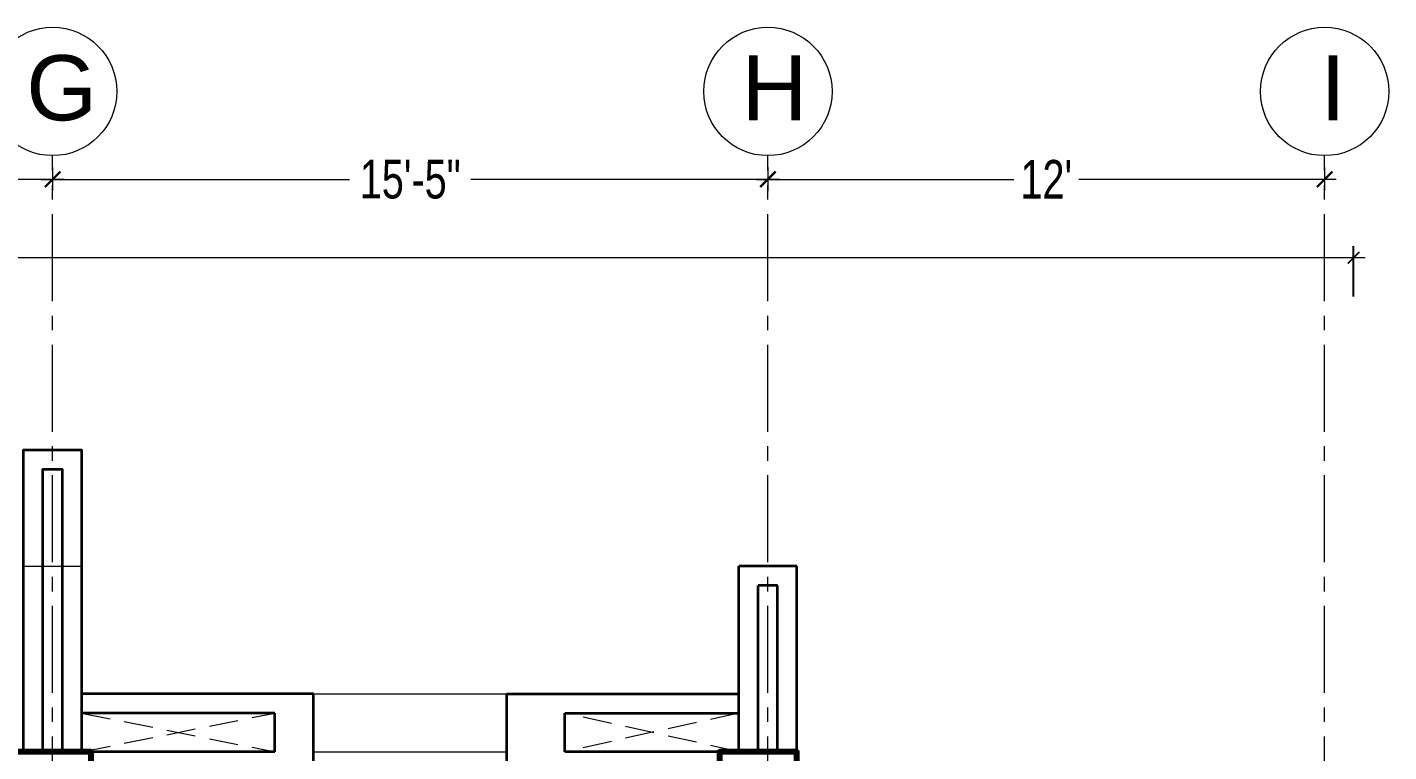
# Model space of a CAD drawing. Header units: feet. Extents: x 25261344 to 25389498, y 30010528 to 30074588.
# Drawn here: x 25371244.2 to 25371596.4, y 30072845.7 to 30073033 of the extents above; entities that cross this region are included whole.
import ezdxf

# ---------------------------------------------------------------- set-up
doc = ezdxf.new("R2010")
doc.units = ezdxf.units.FT
doc.header["$LTSCALE"] = 30
doc.header["$MEASUREMENT"] = 0
doc.header["$PDMODE"] = 32
doc.header["$PDSIZE"] = 15
doc.linetypes.add('CENTER2', pattern=[1.125, 0.75, -0.125, 0.125, -0.125])
doc.linetypes.add('HIDDEN', pattern=[0.375, 0.25, -0.125])
doc.layers.get('0').update_dxf_attribs({"lineweight": 5})
for name, color, linetype, lineweight in [('Column', 1, 'Continuous', 80), ('Dim-1', 7, 'Continuous', 9), ('GRADE BEAM', 2, 'Continuous', 20), ('grid text', 252, 'CENTER2', 9), ('LINTEL', 4, 'HIDDEN', 0), ('WALL', 7, 'Continuous', 35), ('WIN', 142, 'Continuous', 20)]:
    doc.layers.add(name, color=color, linetype=linetype, lineweight=lineweight)
doc.styles.add('RomanS', font='swissl.ttf')
doc.styles.add('SWIS_LT', font='swisscl.ttf')
doc.dimstyles.new('dim-02', dxfattribs={"dimtxt": 8, "dimasz": 3, "dimexe": 3, "dimexo": 3, "dimgap": 2, "dimtad": 0, "dimdec": 0, "dimzin": 0, "dimdsep": 46, "dimlunit": 4, "dimtxsty": 'SWIS_LT', "dimblk": 'ARCHTICK', "dimcen": 2, "dimdle": 3, "dimclrd": 256, "dimclre": 256, "dimclrt": 256, "dimadec": 0, "dimazin": 0, "dimtfac": 1, "dimtdec": 0, "dimtix": 1, "dimtmove": 0, "dimatfit": 3, "dimfxl": 0, "dimfrac": 2, "dimtolj": 1, "dimtzin": 1, "dimlwd": -1, "dimarcsym": 0})

# ---------------------------------------------------------------- blocks, each defined once
blk = doc.blocks.new('_ArchTick')
at = {"color": 0, "linetype": 'ByBlock', "const_width": 0.15}
blk.add_lwpolyline([(-0.5, -0.5), (0.5, 0.5)], dxfattribs=at)
blk = doc.blocks.new('*D126')
at = {"lineweight": -2}
for p, q in [((25360531.96, 30072996.78), (25360531.96, 30072990.65)), ((25360716.96, 30072996.78), (25360716.96, 30072990.65))]:
    blk.add_line(p, q, dxfattribs=at)
for p, q in [((25360528.96, 30072993.65), (25360608.77, 30072993.65)), ((25360719.96, 30072993.65), (25360640.14, 30072993.65))]:
    blk.add_line(p, q)
at = {"layer": 'Defpoints', "color": 0}
for p in [(25360531.96, 30072999.78), (25360716.96, 30072999.78), (25360716.96, 30072993.65)]:
    blk.add_point(p, dxfattribs=at)
at = {"xscale": 4, "yscale": 4, "zscale": 4, "rotation": 180}
blk.add_blockref('_ArchTick', (25360531.96, 30072993.65), dxfattribs=at)
at = {"xscale": 4, "yscale": 4, "zscale": 4}
blk.add_blockref('_ArchTick', (25360716.96, 30072993.65), dxfattribs=at)
at = {"insert": (25360624.46, 30072993.65), "char_height": 10, "attachment_point": 5, "style": 'SWIS_LT'}
blk.add_mtext('\\A1;15\'-5"', dxfattribs=at)
blk = doc.blocks.new('*D127')
at = {"lineweight": -2}
for p, q in [((25360716.96, 30072996.78), (25360716.96, 30072990.65)), ((25360901.96, 30072996.78), (25360901.96, 30072990.65))]:
    blk.add_line(p, q, dxfattribs=at)
for p, q in [((25360713.96, 30072993.65), (25360793.77, 30072993.65)), ((25360904.96, 30072993.65), (25360825.14, 30072993.65))]:
    blk.add_line(p, q)
at = {"layer": 'Defpoints', "color": 0}
for p in [(25360716.96, 30072999.78), (25360901.96, 30072999.78), (25360901.96, 30072993.65)]:
    blk.add_point(p, dxfattribs=at)
at = {"xscale": 4, "yscale": 4, "zscale": 4, "rotation": 180}
blk.add_blockref('_ArchTick', (25360716.96, 30072993.65), dxfattribs=at)
at = {"xscale": 4, "yscale": 4, "zscale": 4}
blk.add_blockref('_ArchTick', (25360901.96, 30072993.65), dxfattribs=at)
at = {"insert": (25360809.46, 30072993.65), "char_height": 10, "attachment_point": 5, "style": 'SWIS_LT'}
blk.add_mtext('\\A1;15\'-5"', dxfattribs=at)
blk = doc.blocks.new('*D128')
at = {"lineweight": -2}
for p, q in [((25360901.96, 30072996.78), (25360901.96, 30072990.65)), ((25361045.96, 30072996.78), (25361045.96, 30072990.65))]:
    blk.add_line(p, q, dxfattribs=at)
for p, q in [((25360898.96, 30072993.65), (25360965.54, 30072993.65)), ((25361048.96, 30072993.65), (25360982.37, 30072993.65))]:
    blk.add_line(p, q)
at = {"layer": 'Defpoints', "color": 0}
for p in [(25360901.96, 30072999.78), (25361045.96, 30072999.78), (25361045.96, 30072993.65)]:
    blk.add_point(p, dxfattribs=at)
at = {"xscale": 4, "yscale": 4, "zscale": 4, "rotation": 180}
blk.add_blockref('_ArchTick', (25360901.96, 30072993.65), dxfattribs=at)
at = {"xscale": 4, "yscale": 4, "zscale": 4}
blk.add_blockref('_ArchTick', (25361045.96, 30072993.65), dxfattribs=at)
at = {"insert": (25360973.96, 30072993.65), "char_height": 10, "attachment_point": 5, "style": 'SWIS_LT'}
blk.add_mtext("\\A1;12'", dxfattribs=at)
blk = doc.blocks.new('*D164')
at = {"layer": 'Defpoints', "color": 0}
for p in [(25371587.26, 30072973.4), (25370133.26, 30072893.7), (25371587.26, 30072785.7)]:
    blk.add_point(p, dxfattribs=at)
at = {"layer": 'Dim-1', "lineweight": -2}
for p, q in [((25370133.26, 30072963.4), (25370133.26, 30072976.4)), ((25371587.26, 30072963.4), (25371587.26, 30072976.4))]:
    blk.add_line(p, q, dxfattribs=at)
at = {"layer": 'Dim-1'}
for p, q in [((25370130.26, 30072973.4), (25370844.81, 30072973.4)), ((25371590.26, 30072973.4), (25370875.71, 30072973.4))]:
    blk.add_line(p, q, dxfattribs=at)
at = {"layer": 'Dim-1', "xscale": 3, "yscale": 3, "zscale": 3, "rotation": 180}
blk.add_blockref('_ArchTick', (25370133.26, 30072973.4), dxfattribs=at)
at = {"layer": 'Dim-1', "xscale": 3, "yscale": 3, "zscale": 3}
blk.add_blockref('_ArchTick', (25371587.26, 30072973.4), dxfattribs=at)
at = {"layer": 'Dim-1', "insert": (25370860.26, 30072973.4), "char_height": 8, "attachment_point": 5, "style": 'SWIS_LT'}
blk.add_mtext('\\A1;121\'-2"', dxfattribs=at)
blk = doc.blocks.new('T B')
at = {"layer": 'GRADE BEAM'}
for points in [[(25353363.54, 30069446.57), (25353378.54, 30069446.57), (25353378.54, 30069398.57), (25353363.54, 30069398.57)], [(25353548.54, 30069446.57), (25353563.54, 30069446.57), (25353563.54, 30069398.57), (25353548.54, 30069398.57)]]:
    blk.add_lwpolyline(points, close=True, dxfattribs=at)
blk = doc.blocks.new('COL2')
at = {"layer": 'Column'}
for points in [[(1270, -25), (1290, -25), (1290, 0), (1270, 0)], [(1087.5, -25), (1107.5, -25), (1107.5, 0), (1087.5, 0)]]:
    blk.add_lwpolyline(points, close=True, dxfattribs=at)
at = {"layer": 'GRADE BEAM'}
blk.add_blockref('T B', (-25352273.54, -30069398.57), dxfattribs=at)
blk = doc.blocks.new('DGFGSDFG')
at = {"layer": 'grid text'}
for p, q in [((25360716.96, 30072118.41), (25360716.96, 30072999.78)), ((25360901.96, 30072118.41), (25360901.96, 30072999.78)), ((25361045.96, 30072118.41), (25361045.96, 30072999.78))]:
    blk.add_line(p, q, dxfattribs=at)
at = {"layer": 'grid text', "linetype": 'Continuous'}
for centre in [(25360716.96, 30073016.37), (25360901.96, 30073016.37), (25361045.96, 30073016.37)]:
    blk.add_circle(centre, 16.59, dxfattribs=at)
at = {"layer": 'grid text', "char_height": 16.842, "attachment_point": 1, "style": 'RomanS'}
for s, insert in [('{\\C256;G}', (25360710.15, 30073025.74)), ('{\\C256;H}', (25360895.15, 30073025.74)), ('{\\C256;I}', (25361044.87, 30073025.74))]:
    blk.add_mtext_dynamic_manual_height_columns(s, width=25.401, gutter_width=84.21, heights=[32.6], dxfattribs=dict(at, insert=insert))
for base, p1, p2, picture, middle in [((25360716.96, 30072993.65), (25360531.96, 30072999.78), (25360716.96, 30072999.78), '*D126', (25360624.46, 30072993.65)), ((25360901.96, 30072993.65), (25360716.96, 30072999.78), (25360901.96, 30072999.78), '*D127', (25360809.46, 30072993.65)), ((25361045.96, 30072993.65), (25360901.96, 30072999.78), (25361045.96, 30072999.78), '*D128', (25360973.96, 30072993.65))]:
    dim = blk.add_linear_dim(base=base, p1=p1, p2=p2, dimstyle='dim-02', override={"dimtxt": 10, "dimtmove": 1, "dimfxl": 10})
    dim.commit()
    dim.dimension.update_dxf_attribs({"geometry": picture, "text_midpoint": middle})

msp = doc.modelspace()

# ---------------------------------------------------------------- linework, layer by layer
at = {"layer": 'LINTEL', "color": 5}
for p, q in [((25371258.26, 30072855.7), (25371308.26, 30072845.7)), ((25371258.26, 30072845.7), (25371308.26, 30072855.7)), ((25371428.26, 30072855.7), (25371383.26, 30072845.7)), ((25371428.26, 30072845.7), (25371383.26, 30072855.7)), ((25371258.26, 30072845.7), (25371308.26, 30072845.7)), ((25371428.26, 30072845.7), (25371383.26, 30072845.7))]:
    msp.add_line(p, q, dxfattribs=at)
at = {"layer": 'WALL', "ltscale": 10}
for p, q in [((25371428.26, 30072845.7), (25371428.26, 30072893.7)), ((25371443.26, 30072893.7), (25371428.26, 30072893.7)), ((25371443.26, 30072845.7), (25371443.26, 30072893.7)), ((25371433.26, 30072845.7), (25371433.26, 30072888.7)), ((25371438.26, 30072888.7), (25371433.26, 30072888.7)), ((25371438.26, 30072845.7), (25371438.26, 30072888.7)), ((25371318.26, 30072860.7), (25371258.26, 30072860.7)), ((25371318.26, 30072835.7), (25371318.26, 30072860.7)), ((25371368.26, 30072860.7), (25371428.26, 30072860.7)), ((25371368.26, 30072835.7), (25371368.26, 30072860.7)), ((25371308.26, 30072855.7), (25371258.26, 30072855.7)), ((25371308.26, 30072845.7), (25371308.26, 30072855.7)), ((25371383.26, 30072855.7), (25371428.26, 30072855.7)), ((25371383.26, 30072845.7), (25371383.26, 30072855.7)), ((25371428.26, 30072845.7), (25371428.26, 30072855.7)), ((25371308.26, 30072845.7), (25371258.26, 30072845.7)), ((25371428.26, 30072845.7), (25371383.26, 30072845.7))]:
    msp.add_line(p, q, dxfattribs=at)
at = {"layer": 'WALL', "lineweight": 13}
msp.add_line((25371318.26, 30072860.7), (25371368.26, 30072860.7), dxfattribs=at)
at = {"layer": 'WALL', "ltscale": 10}
for points in [[(25371243.26, 30072845.7), (25371243.26, 30072923.7), (25371258.26, 30072923.7), (25371258.26, 30072845.7)], [(25371248.26, 30072845.7), (25371248.26, 30072918.7), (25371253.26, 30072918.7), (25371253.26, 30072845.7)]]:
    msp.add_lwpolyline(points, dxfattribs=at)
at = {"layer": 'WIN'}
msp.add_line((25371318.26, 30072845.7), (25371368.26, 30072845.7), dxfattribs=at)

# ---------------------------------------------------------------- block references
msp.add_blockref('DGFGSDFG', (10533.81, 0))
at = {"layer": 'Dim-1'}
msp.add_blockref('COL2', (25370153.26, 30072845.7), dxfattribs=at)

# ---------------------------------------------------------------- dimensions: what is measured, and where the dimension line sits
dim = msp.add_linear_dim(base=(25371587.26, 30072973.4), p1=(25370133.26, 30072893.7), p2=(25371587.26, 30072785.7), dimstyle='dim-02', override={"dimtxt": 8, "dimfxl": 10}, dxfattribs=at)
dim.commit()
dim.dimension.update_dxf_attribs({"geometry": '*D164', "text_midpoint": (25370860.26, 30072973.4)})

doc.saveas('drawing.dxf')
